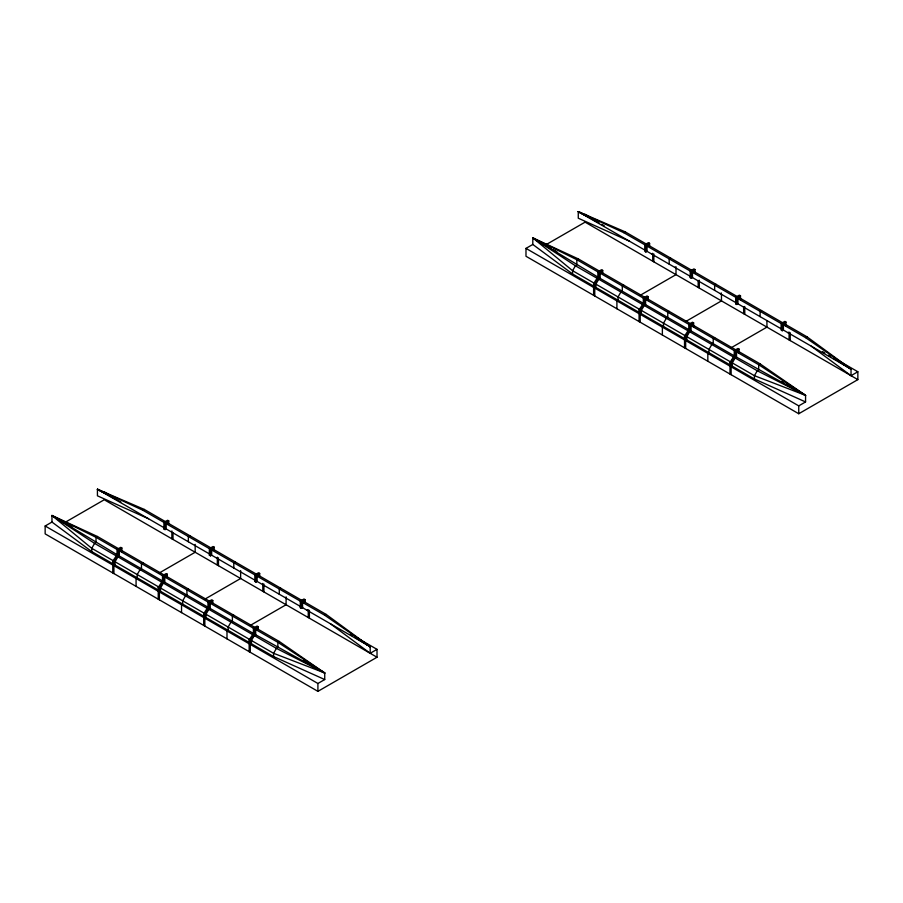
<?xml version="1.0" encoding="UTF-8"?>
<svg xmlns="http://www.w3.org/2000/svg" width="903" height="903" viewBox="0 0 903 903"><rect width="100%" height="100%" fill="white"/><g stroke="black" fill="none" stroke-linecap="round" stroke-linejoin="round"><path stroke-width="1.35" d="M112.773 572.92L112.773 561.214L117.04 554.713L117.04 549.453L120.731 547.331L121.86 547.986L121.86 551.914M113.913 573.574L113.913 561.869L118.169 555.368L118.169 550.119L121.86 547.986M158.206 589.964L115.042 565.041L115.042 561.756L117.887 556.835L119.309 556.022L163.635 581.611L163.635 576.362L167.326 574.229L167.326 576.848M158.228 599.163L158.228 587.469L162.495 580.956L162.495 575.708L166.186 573.574L167.326 574.229M159.368 599.818L159.368 588.124L163.635 581.611M160.508 591.284L159.368 591.95L203.694 617.539L204.834 616.884L160.508 591.284L160.508 588.011L163.353 583.09L164.764 582.266L209.09 607.854L209.09 602.606L212.781 600.472L212.781 603.102M203.694 625.407L203.694 613.713L207.961 607.2L207.961 601.951L211.652 599.818L212.781 600.472M204.834 626.061L204.834 614.367L209.09 607.854M249.126 642.451L205.963 617.539L205.963 614.254L208.807 609.333L210.23 608.509L254.556 634.098L254.556 628.849L258.247 626.716L258.247 629.346M249.16 651.661L249.16 639.956L253.416 633.443L253.416 628.195L257.107 626.061L258.247 626.716M250.289 652.316L250.289 640.611L254.556 634.098M251.429 643.783L251.429 640.498L254.274 635.577L255.684 634.764L324.73 672.983L324.73 679.541L317.912 683.481L250.289 644.437L251.429 643.783L273.586 656.571L324.73 679.541M593.61 295.304L593.61 283.61L597.876 277.097L597.876 271.848L601.567 269.715L602.707 270.369L602.707 272.999M594.75 295.958L594.75 284.264L599.005 277.752L599.005 272.503L602.707 270.369M595.878 287.436L594.75 288.091L639.076 313.68L640.204 313.025L595.878 287.436L595.878 284.152L598.723 279.23L600.145 278.406L644.471 304.006L644.471 298.758L648.162 296.624L648.162 300.552M639.076 321.558L639.076 309.853L643.331 303.34L643.331 298.092L647.022 295.958L648.162 296.624M640.204 322.213L640.204 310.508L644.471 304.006M684.497 338.602L641.344 313.68L641.344 310.395L644.189 305.474L645.6 304.661L689.926 330.25L689.926 325.001L693.628 322.868L693.628 326.807M684.53 347.802L684.53 336.097L688.797 329.595L688.797 324.346L692.488 322.213L693.628 322.868M685.67 348.456L685.67 336.763L689.926 330.25M729.963 364.846L686.799 339.923L686.799 336.65L689.644 331.728L691.066 330.904L735.392 356.493L735.392 351.244L739.083 349.111L739.083 353.05M729.996 374.045L729.996 362.351L734.252 355.838L734.252 350.59L737.943 348.456L739.083 349.111M732.265 360.263L733.97 357.317L689.644 331.728M731.125 374.7L731.125 363.006L735.392 356.493M732.265 366.178L732.265 362.893L735.11 357.972L736.532 357.148L805.566 395.367L805.566 401.937L798.749 405.876L731.125 366.832L732.265 366.178L754.423 378.967L805.566 401.937M356.482 637.507L377.014 649.359L377.014 657.237L317.912 691.348L45.15 533.876L45.15 525.997L51.968 522.058L51.968 515.5L97.434 536.495L118.428 548.618M836.11 359.202L857.85 371.754L857.85 379.621L798.749 413.743L525.986 256.271L525.986 248.393L532.804 244.453L532.804 237.895L578.27 258.89L600.427 271.69M64.452 522.735L104.251 499.754L377.014 657.237M545.288 245.119L585.088 222.149L857.85 379.621M97.434 536.495L96.011 537.319L51.968 515.5L91.745 548.313L113.913 561.102M148.577 518.785L97.434 495.815L97.434 489.257L142.888 510.251L144.311 509.427L165.305 521.55M578.27 258.89L576.848 259.714L532.804 237.895L572.581 270.697L594.75 283.497M629.414 241.169L578.27 218.21L578.27 211.652L623.725 232.647L625.147 231.823L646.142 243.945M142.888 510.251L165.057 523.051L168.748 520.918L168.748 523.537M623.725 232.647L645.893 245.435L649.584 243.302L649.584 245.932M119.309 556.022L119.309 550.774L120.731 549.95L165.057 575.538M168.748 520.918L167.608 520.263L163.917 522.397L163.917 528.955L165.057 529.609L166.186 528.955L166.186 523.706L167.608 522.882L211.934 548.471M600.145 278.406L600.145 273.157L601.567 272.345L644.719 297.256M649.584 243.302L648.444 242.647L644.753 244.781L644.753 251.339L645.893 252.005L647.022 251.339L647.022 246.09L648.444 245.277L691.608 270.189M163.917 528.955L165.057 528.3M651.571 253.969L652.711 253.314M115.042 565.041L113.913 565.696L158.228 591.284M142.888 562.75L141.466 563.562L141.466 568.811L140.044 569.635L137.211 574.556L137.211 577.841L136.071 578.496L136.071 586.363M189.777 535.682L188.355 536.495L188.355 541.744M623.725 285.134L622.302 285.958L622.302 291.206L620.892 292.03L618.047 296.952L618.047 300.225L616.907 300.88L616.907 308.758M670.613 258.066L669.191 258.89L669.191 264.139M674.868 267.423L676.008 266.769M159.278 572.965L195.172 552.252L195.172 544.374M640.114 295.36L676.008 274.636L676.008 268.078M166.186 523.706L210.512 549.295L214.203 547.162L214.203 549.792M647.022 246.09L691.348 271.69L695.039 269.557L695.039 273.485M164.764 582.266L164.764 577.017L166.186 576.193L210.512 601.782M214.203 547.162L213.074 546.507L209.372 548.64L209.372 555.198L210.512 555.853L211.652 555.198L211.652 549.95L213.074 549.126L257.4 574.726M645.6 304.661L645.6 299.412L647.022 298.588L690.185 323.5M695.039 269.557L693.91 268.902L690.219 271.024L690.219 277.593L691.348 278.248L692.488 277.593L692.488 272.345L693.91 271.521L737.062 296.444M209.372 555.198L210.512 554.544M690.219 277.593L691.348 276.939M217.33 558.483L218.47 557.828M641.344 313.68L640.204 314.334L684.53 339.923M188.355 588.993L186.932 589.817L186.932 595.066L185.51 595.878L182.666 600.8L182.666 604.084L181.537 604.739L181.537 612.618M235.231 561.926L233.809 562.75L233.809 567.998M669.191 311.388L667.769 312.201L667.769 317.45L666.346 318.274L663.502 323.195L663.502 326.48L662.373 327.134L662.373 335.002M716.068 284.321L714.645 285.134L714.645 290.382M720.334 293.667L721.463 293.012M204.744 599.22L240.627 578.496L240.627 570.617M685.58 321.603L721.463 300.88L721.463 294.322M211.652 549.95L255.978 575.538L259.669 573.405L259.669 576.035M692.488 272.345L736.814 297.934L740.505 295.8L740.505 299.74M210.23 608.509L210.23 603.26L211.652 602.448L255.978 628.036M259.669 573.405L258.529 572.75L254.838 574.884L254.838 581.442L255.978 582.108L257.107 581.442L257.107 576.193L258.529 575.38L302.855 600.969M691.066 330.904L691.066 325.656L692.488 324.832L735.64 349.754M740.505 295.8L739.365 295.146L735.674 297.279L735.674 303.837L736.814 304.492L737.943 303.837L737.943 298.588L739.365 297.764L782.529 322.687M254.838 581.442L255.978 580.787M735.674 303.837L736.814 303.182M205.963 617.539L204.834 618.194L249.16 643.783L250.289 643.128M686.799 339.923L685.67 340.578L729.996 366.178M744.772 306.467L743.632 307.122L743.632 313.68M233.809 615.236L232.387 616.06L232.387 621.309L230.976 622.133L228.132 627.054L228.132 630.328L226.992 630.983L226.992 638.861M280.698 588.169L279.275 588.993L279.275 594.242M714.645 337.632L713.223 338.444L713.223 343.704L711.812 344.517L708.968 349.438L708.968 352.723L707.828 353.378L707.828 361.256M761.534 310.564L760.112 311.388L760.112 316.637M250.199 625.463L286.093 604.739L286.093 596.86M731.035 347.847L766.929 327.134L766.929 320.565M257.107 576.193L301.433 601.782L305.124 599.66L305.124 602.278M737.943 298.588L782.269 324.177L785.96 322.044L785.96 325.983M255.684 634.764L255.684 629.515L257.107 628.691L279.275 641.48L324.73 672.983L273.586 653.298L251.429 640.498M305.124 599.66L303.995 598.994L300.293 601.127L300.293 607.696L301.433 608.351L302.573 607.696L302.573 602.448L303.995 601.624L326.152 614.412L370.196 646.729L370.196 653.298L377.014 649.359M736.532 357.148L736.532 351.899L737.943 351.086L760.112 363.875L805.566 395.367L754.423 375.682L732.265 362.893M785.96 322.044L784.831 321.389L781.14 323.522L781.14 330.08L782.269 330.735L783.409 330.08L783.409 324.832L784.831 324.019L806.989 336.808L851.032 369.124L851.032 375.682L857.85 371.754M300.293 607.696L301.433 607.042M307.122 610.315L308.25 609.66L308.25 617.539M787.958 332.71L789.087 332.056M790.227 332.71L789.087 333.365L789.087 339.923M279.275 641.48L277.853 642.304L255.684 629.515M302.573 602.448L324.73 615.236L326.152 614.412M760.112 363.875L758.689 364.699L736.532 351.899M783.409 324.832L805.566 337.632L806.989 336.808M690.185 276.262L578.27 211.652L625.147 231.823M254.804 580.121L97.434 489.257L144.311 509.427M599.242 223.018L578.27 211.652L590.652 217.95M754.423 378.967L754.423 375.682L757.267 370.761L758.689 369.948L758.689 364.699L805.566 395.367L757.267 370.761L735.11 357.972M120.867 501.966L97.434 489.257L109.816 495.566M273.586 656.571L273.586 653.298L276.431 648.377L277.853 647.553L277.853 642.304L324.73 672.983L276.431 648.377L254.274 635.577M578.27 211.652L589.49 217.409M97.434 489.257L109.906 495.657M601.703 224.362L604.175 225.694M585.088 214.271L589.919 217.059M692.364 277.526L851.032 369.124L805.566 337.632M599.005 272.503L576.848 259.714L576.848 264.963L575.425 265.775L572.581 270.697L572.581 273.981L593.576 286.104M600.145 273.157L644.471 298.758M645.6 299.412L689.926 325.001M691.066 325.656L735.392 351.244M597.583 278.575L575.425 265.775L532.804 237.895L550.92 248.348M553.336 249.747L556.959 251.835M781.422 381.427L783.838 382.827M786.253 384.215L794.708 389.103M798.32 391.191L805.566 395.367M599.005 277.752L532.804 237.895M597.12 277.537L598.249 278.192M642.575 303.78L643.715 304.435M688.041 330.024L689.17 330.679M733.496 356.279L734.636 356.933M598.723 279.23L643.049 304.819M644.189 305.474L688.504 331.074M595.878 284.152L640.204 309.74M641.344 310.395L684.497 335.318M686.799 336.65L731.125 362.238M593.61 283.61L594.75 284.264M639.076 309.853L640.204 310.508M684.53 336.097L685.67 336.763M729.996 362.351L731.125 363.006M525.986 248.393L593.61 287.436M104.251 491.875L111.498 496.063M256.994 581.374L370.196 646.729L324.73 615.236M118.169 550.119L96.011 537.319L96.011 542.568L94.589 543.392L91.745 548.313L91.745 551.586L113.913 564.386M119.309 550.774L163.635 576.362M164.764 577.017L209.09 602.606M210.23 603.26L254.556 628.849M115.584 555.514L94.589 543.392L51.968 515.5L60.422 520.376M62.838 521.776L67.669 524.564M70.084 525.964L72.5 527.352M303.002 660.432L310.248 664.619M312.652 666.008L324.73 672.983M118.169 555.368L51.968 515.5M116.284 555.142L117.413 555.796M161.739 581.385L162.879 582.051M207.205 607.64L208.333 608.295M252.659 633.883L253.799 634.538M117.887 556.835L162.213 582.435M163.353 583.09L207.667 608.678M208.807 609.333L251.971 634.245M115.042 561.756L159.368 587.356M160.508 588.011L204.834 613.6M205.963 614.254L250.289 639.843M112.773 561.214L113.913 561.869M158.228 587.469L159.368 588.124M203.694 613.713L204.834 614.367M249.16 639.956L250.289 640.611M45.15 525.997L112.773 565.041M822.464 351.572L824.845 353.028M828.412 355.229L830.794 356.685M833.176 358.152L836.742 360.342M839.124 361.81L851.032 369.124L836.991 359.857M349.958 634.301L352.339 635.757M354.721 637.225L370.196 646.729L356.154 637.473M834.903 358.57L851.032 369.124M356.369 637.687L370.196 646.729M811.255 346.165L851.032 375.682M532.804 244.453L572.581 273.981M330.419 623.77L370.196 653.298M51.968 522.058L91.745 551.586M798.749 405.876L798.749 413.743M790.227 334.02L790.227 340.578M782.269 324.177L782.269 330.735M744.772 307.776L744.772 314.334M736.814 297.934L736.814 304.492M699.306 288.091L699.306 280.212L698.166 280.867L698.166 287.436M691.348 271.69L691.348 278.248M653.84 261.847L653.84 253.969L652.711 254.623L652.711 261.181M645.893 245.435L645.893 252.005M317.912 683.481L317.912 691.348M309.39 610.315L309.39 618.194M301.433 601.782L301.433 608.351M263.924 584.072L263.924 591.95M262.796 583.417L262.796 591.284M255.978 575.538L255.978 582.108M218.47 559.138L218.47 565.696M217.33 557.174L217.33 565.041M210.512 549.295L210.512 555.853M173.004 532.894L173.004 539.452M171.875 530.919L171.875 538.798M165.057 523.051L165.057 529.609"/></g></svg>
